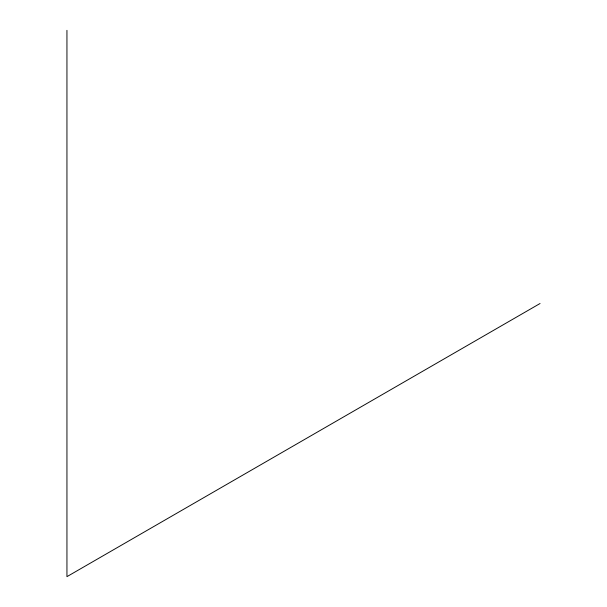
<?xml version="1.0" encoding="UTF-8"?>
<svg xmlns="http://www.w3.org/2000/svg" width="607" height="607" viewBox="0 0 607 607"><rect width="100%" height="100%" fill="white"/><g stroke="black" fill="none" stroke-linecap="round" stroke-linejoin="round"><path stroke-width="0.91" d="M540.055 303.508L66.945 576.65L66.945 30.35"/></g></svg>
